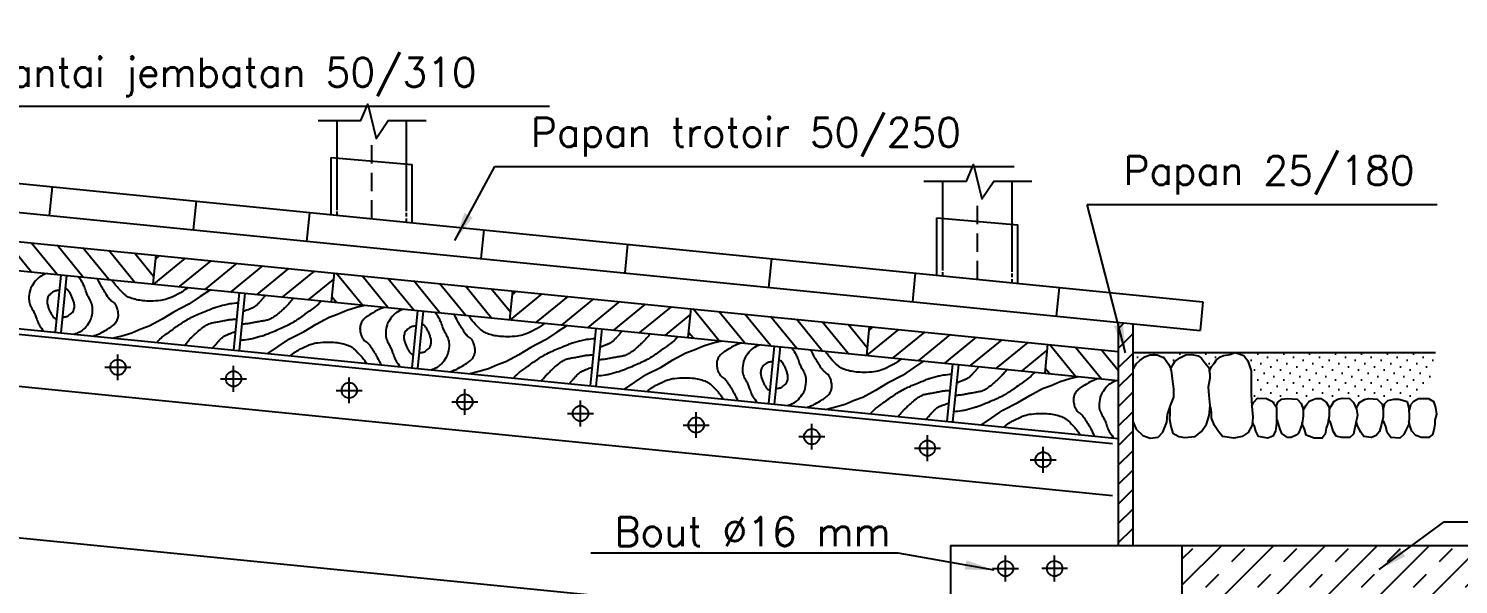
# Model space of a CAD drawing. Header units: metres. Extents: x -50 to 791, y -10 to 584.
# Drawn here: x 219.1 to 342.7, y 55.4 to 103.5 of the extents above; entities that cross this region are included whole.
import ezdxf

# ---------------------------------------------------------------- set-up
doc = ezdxf.new("R2010")
doc.units = ezdxf.units.M
doc.linetypes.add('DASHED2', pattern=[9.525, 6.35, -3.175])
for name, color, linetype in [('ARSIRKAYU', 2, 'CONTINUOUS'), ('ARSIRPASANGAN', 2, 'CONTINUOUS'), ('KAYU', 3, 'CONTINUOUS'), ('PASANGAN', 4, 'CONTINUOUS'), ('UKURAN', 2, 'CONTINUOUS')]:
    doc.layers.add(name, color=color, linetype=linetype)
doc.styles.get("Standard").update_dxf_attribs({"font": 'Simplex.shx'})
doc.dimstyles.get("Standard").update_dxf_attribs({"dimtxt": 0.18, "dimasz": 0.18, "dimexe": 0.18, "dimexo": 0.0625, "dimgap": 0.09, "dimtad": 0, "dimtih": 1, "dimtoh": 1, "dimdec": 4, "dimzin": 0, "dimdsep": 46, "dimtxsty": 'Standard', "dimcen": 0.09, "dimadec": 0, "dimazin": 0, "dimtfac": 1, "dimtdec": 4, "dimtofl": 0, "dimtmove": 0, "dimatfit": 3, "dimfxl": 1, "dimtolj": 1, "dimtzin": 0, "dimarcsym": 0})
pattern_1 = [(45, (-418.8923, -134.54335), (-0.280633, 0.841899), [0, -0.79375])]

msp = doc.modelspace()

# ---------------------------------------------------------------- hatches: boundary and pattern name
at = {"layer": 'ARSIRKAYU'}
h = msp.add_hatch(dxfattribs=at)
h.set_pattern_fill('LINE', color=256, scale=0.5, angle=309.2894069, style=0)
h.set_pattern_definition([(309.2894, (143.0861, -135.253), (1.228657, 1.005265), [])])
h.paths.add_polyline_path([(229.81459, 81.41214), (230.06335, 83.89973), (214.64027, 85.44204), (214.39151, 82.95444)])
h = msp.add_hatch(dxfattribs=at)
h.set_pattern_fill('ANSI31', color=256, scale=0.5, angle=-5.7105931, style=0)
h.set_pattern_definition([(39.2894, (143.0861, -135.253), (-1.005265, 1.228657), [])])
h.paths.add_polyline_path([(245.48642, 82.35742), (230.06335, 83.89973), (229.81459, 81.41214), (245.23766, 79.86983)])
h = msp.add_hatch(dxfattribs=at)
h.set_pattern_fill('LINE', color=256, scale=0.5, angle=309.2894069, style=0)
h.set_pattern_definition([(309.2894, (173.9323, -138.3376), (1.228657, 1.005265), [])])
h.paths.add_polyline_path([(260.66074, 78.32752), (260.9095, 80.81511), (245.48642, 82.35742), (245.23766, 79.86983)])
h = msp.add_hatch(dxfattribs=at)
h.set_pattern_fill('ANSI31', color=256, scale=0.5, angle=-5.7105931, style=0)
h.set_pattern_definition([(39.2894, (173.9323, -138.3376), (-1.005265, 1.228657), [])])
h.paths.add_polyline_path([(276.33258, 79.27281), (260.9095, 80.81511), (260.66074, 78.32752), (276.08382, 76.78521)])
h = msp.add_hatch(dxfattribs=at)
h.set_pattern_fill('LINE', color=256, scale=0.5, angle=309.2894069, style=0)
h.set_pattern_definition([(309.2894, (204.7784, -141.4222), (1.228657, 1.005265), [])])
h.paths.add_polyline_path([(291.50689, 75.24291), (291.75565, 77.7305), (276.33258, 79.27281), (276.08382, 76.78521)])
h = msp.add_hatch(dxfattribs=at)
h.set_pattern_fill('ANSI31', color=256, scale=0.375, style=0)
h.set_pattern_definition([(45, (-811.7942, -916.2256), (-0.841899, 0.841899), [])])
h.paths.add_polyline_path([(313.2904, 58.79165), (314.5404, 58.79165), (314.5404, 77.96449), (313.2904, 78.08949)])
h = msp.add_hatch(dxfattribs=at)
h.set_pattern_fill('ANSI31', color=256, scale=0.5, angle=-5.7105931, style=0)
h.set_pattern_definition([(39.2894, (204.7784, -141.4222), (-1.005265, 1.228657), [])])
h.paths.add_polyline_path([(307.17873, 76.18819), (291.75565, 77.7305), (291.50689, 75.24291), (306.92997, 73.7006)])
at = {"layer": 'ARSIRPASANGAN'}
h = msp.add_hatch(dxfattribs=at)
h.set_pattern_fill('DOTS', color=256, scale=0.5, angle=45, style=0)
h.set_pattern_definition(pattern_1)
h.paths.add_polyline_path([(321.05385, 74.23512), (321.14081, 74.06145), (321.18428, 73.88778), (321.35819, 74.27853), (321.57558, 74.53904), (321.79297, 74.84297), (322.14078, 75.10347), (322.40165, 75.23373), (322.92338, 75.32056), (323.40163, 75.47985), (314.5404, 75.47985), (314.5404, 74.01803), (314.83659, 74.49562), (315.14093, 74.79955), (315.5757, 75.10347), (316.01047, 75.27714), (316.66263, 75.27714), (317.27132, 75.01664), (317.66262, 74.45221), (317.83653, 74.06145), (318.01044, 74.40879), (318.18435, 74.71271), (318.61912, 75.01664), (319.14085, 75.27714), (319.66258, 75.32056), (320.1843, 75.19031), (320.44517, 75.01664), (320.70603, 74.6693)])
h = msp.add_hatch(dxfattribs=at)
h.set_pattern_fill('DOTS', color=256, scale=0.5, angle=45, style=0)
h.set_pattern_definition(pattern_1)
h.paths.add_polyline_path([(333.27099, 71.4998), (333.61881, 71.15246), (333.86313, 70.6238), (334.14053, 71.15246), (334.57531, 71.41296), (334.9666, 71.4998), (335.66224, 71.45638), (336.09701, 71.0222), (336.18397, 70.54461), (336.3242, 71.06562), (336.58506, 71.32613), (337.10679, 71.45638), (337.54156, 71.45638), (338.28068, 71.23929), (338.41111, 70.63144), (338.42842, 70.37209), (338.58502, 70.97879), (338.84588, 71.28271), (339.23718, 71.4998), (339.63188, 71.4998), (339.75891, 71.89056), (339.97629, 72.32474), (340.28063, 72.67208), (340.45454, 73.01942), (340.5415, 73.41018), (340.5415, 74.06145), (340.58498, 74.75613), (340.71541, 75.47985), (323.40163, 75.47985), (324.14074, 75.23373), (324.48856, 74.75613), (324.7929, 73.88778), (324.7929, 72.88917), (324.7929, 71.84714), (324.83638, 70.84853), (325.01029, 71.19587), (325.31463, 71.54322), (326.09722, 71.4998), (326.61895, 71.23929), (326.94611, 70.79007), (327.0972, 71.19587), (327.44502, 71.45638), (327.8798, 71.4998), (328.74934, 71.45638), (329.09716, 71.06562), (329.27107, 70.58802), (329.27107, 70.50119), (329.53194, 70.93537), (329.7928, 71.28271), (330.35801, 71.4998), (330.79278, 71.4998), (331.27103, 71.19587), (331.53189, 70.7617), (331.53189, 70.50119), (331.7058, 70.84853), (331.96667, 71.28271), (332.27101, 71.45638), (332.6623, 71.54322)])
at = {"layer": 'KAYU'}
h = msp.add_hatch(dxfattribs=at)
h.set_pattern_fill('TRANS', color=256, scale=0.5, angle=45, style=0)
h.set_pattern_definition([(45, (-418.8923, -134.5433), (-2.245064, 2.245064), []), (45, (-420.0148, -133.4208), (-2.245064, 2.245064), [1.5875, -1.5875])])
h.paths.add_polyline_path([(388.2904, 51.29165), (388.2904, 58.79165), (318.7904, 58.79165), (318.7904, 51.29165)])

# ---------------------------------------------------------------- linework, layer by layer
at = {"layer": 'ARSIRKAYU'}
for p, q in [((307.362, 76.16986), (309.60083, 73.43351)), ((309.59592, 75.94647), (311.83475, 73.21012)), ((311.82984, 75.72308), (313.2904, 73.93795)), ((306.97366, 74.13754), (307.36691, 73.6569))]:
    msp.add_line(p, q, dxfattribs=at)
for points in [[(220.71788, 82.32181, 0.06378848), (220.14319, 82.09491, 0.083608837), (219.77271, 81.80123, 0.045540808), (219.36754, 81.26007, 0.070929534), (219.19399, 80.86082, 0.071973496), (219.10036, 80.11394, 0.10099542), (219.21816, 79.58787, 0.025748047), (219.4158, 79.20174, -0.03178691), (219.57216, 78.88695, -0.013975663), (219.69203, 78.57744, 0.009744136), (219.86019, 78.13213, 0.045828711), (220.01986, 77.81945, 0.026879954), (220.36595, 77.33206)], [(222.9907, 77.06959, 0.06378848), (223.56539, 77.29649, 0.083608837), (223.93587, 77.59016, 0.045540808), (224.34105, 78.13132, 0.070929534), (224.51459, 78.53057, 0.071973496), (224.60822, 79.27745, 0.10099542), (224.49042, 79.80352, 0.025748047), (224.29278, 80.18965, -0.03178691), (224.13642, 80.50444, -0.013975663), (224.01655, 80.81395, 0.009744136), (223.84839, 81.25927, 0.045828711), (223.68872, 81.57195, 0.026879954), (223.34263, 82.05933)], [(224.66913, 76.90174, 0.01529104), (225.11361, 77.07424, 0.024512912), (225.38154, 77.20359, 0.012467524), (226.01834, 77.57136, 0.02534201), (226.31721, 77.77554, 0.066646882), (226.5987, 78.05574, 0.074859677), (226.77001, 78.36553, 0.075524344), (226.82954, 78.6519, 0.058573077), (226.80591, 79.02746, 0.046204414), (226.69859, 79.41196, 0.066450977), (226.56589, 79.65648, 0.098487276), (226.26524, 79.9335, -0.104277406), (225.98397, 80.19868, -0.009432514), (225.89212, 80.33642, -0.002770775), (225.59099, 80.81275, -0.018627969), (225.33732, 81.25482, -0.013387846), (225.02448, 81.89115)], [(232.85751, 81.10784, -0.018664894), (232.42136, 80.7793, -0.031468309), (232.14429, 80.61118, -0.012748648), (231.40203, 80.24624, -0.029122252), (231.06464, 80.11413, -0.046300172), (230.47097, 79.97984, -0.033094409), (229.62205, 79.92563, -0.024322534), (228.96108, 79.95939, -0.027967397), (228.39236, 80.0486, -0.037122191), (227.86942, 80.20221, -0.051374662), (227.51654, 80.37819, -0.051113076), (227.30634, 80.54382, -0.016068495), (226.71565, 81.15405, -0.038091712), (226.45236, 81.49268, -0.013551276), (226.28231, 81.76536)], [(221.71782, 80.84346, 0.07112432), (221.39055, 80.80703, 0.087556158), (221.1465, 80.69582, 0.056248354), (220.85278, 80.44101, 0.0999648), (220.73867, 80.25259, 0.073450154), (220.67421, 79.9324, 0.076590518), (220.70576, 79.62062, 0.022376324), (220.80278, 79.30529, 0.02430531), (220.91878, 79.02455, 0.023328501), (221.05792, 78.76185, 0.02631247), (221.20378, 78.54228, 0.081592931), (221.27988, 78.46864, 0.039211151), (221.46929, 78.35821)], [(221.99076, 78.54793, 0.07112432), (222.31803, 78.58437, 0.087556158), (222.56208, 78.69557, 0.056248354), (222.8558, 78.95038, 0.0999648), (222.96991, 79.1388, 0.073450154), (223.03437, 79.459, 0.076590518), (223.00282, 79.77078, 0.022376324), (222.9058, 80.08611, 0.02430531), (222.7898, 80.36685, 0.023328501), (222.65066, 80.62954, 0.02631247), (222.5048, 80.84911, 0.081592931), (222.4287, 80.92276, 0.039211151), (222.23929, 81.03318)], [(239.54348, 80.43925, -0.01161999), (239.46045, 80.31929, -0.022597242), (239.41362, 80.26065, -0.000116699), (239.28606, 80.11501, -0.001316031), (239.27471, 80.10213, -0.000038647), (239.25059, 80.0749, -0.000118026), (239.24269, 80.06599, -0.002789472), (239.18872, 80.00581, -0.000826637), (239.00515, 79.80406, -0.003545162), (238.93562, 79.72897, -0.002478075), (238.83486, 79.62276, -0.015263658), (238.76678, 79.55591, -0.014946285), (238.69326, 79.49197, -0.019891441), (238.63315, 79.44663, -0.020327366), (238.57096, 79.40714, -0.010288114), (238.50234, 79.36925, -0.012595548), (238.44493, 79.34089, -0.005809165), (238.32832, 79.28855, -0.009118315), (238.25306, 79.25743, -0.000471347), (238.20781, 79.23972, -0.000744509), (238.17914, 79.22858, -0.00176233), (238.15121, 79.2179, -0.000122596), (237.74922, 79.0658, -0.003794955), (237.72293, 79.05609, -0.000927895), (237.61501, 79.01738)], [(230.15673, 76.35298, -0.012997447), (230.52185, 76.72357, -0.033091182), (230.67818, 76.85543, -0.000991074), (231.38816, 77.37585, -0.002977601), (231.62584, 77.54719, -0.001659014), (232.10215, 77.88388, -0.003309582), (232.34258, 78.05028, -0.022093311), (232.76907, 78.31446, -0.018393394), (233.30525, 78.58928, -0.00617824), (233.73191, 78.78212, -0.004532927), (234.31892, 79.03243, -0.003970056), (234.81079, 79.23235, -0.005467139), (235.17065, 79.37077, -0.020517034), (235.26168, 79.40045, -0.002421362), (236.04339, 79.61625, -0.029890268), (236.47192, 79.70524, -0.018121996), (237.18914, 79.78355)], [(244.398, 79.95379, -0.012997447), (244.03289, 79.58321, -0.033091182), (243.87655, 79.45135, -0.000991074), (243.16657, 78.93093, -0.002977601), (242.92889, 78.75959, -0.001659014), (242.45258, 78.4229, -0.003309582), (242.21215, 78.2565, -0.022093311), (241.78566, 77.99231, -0.018393394), (241.24948, 77.7175, -0.00617824), (240.82282, 77.52466, -0.004532927), (240.23581, 77.27435, -0.003970056), (239.74394, 77.07442, -0.005467139), (239.38408, 76.93601, -0.020517034), (239.29305, 76.90633, -0.002421362), (238.51134, 76.69052, -0.029890268), (238.08282, 76.60154, -0.018121996), (237.3656, 76.52323)], [(241.96637, 80.19696, -0.008435895), (241.86172, 80.04619, -0.020504938), (241.81513, 79.98673, -0.003459548), (241.56634, 79.69879, -0.013722918), (241.50115, 79.62839, -0.009266465), (241.27601, 79.4066, -0.007193444), (240.97674, 79.13061, -0.003458583), (240.90499, 79.06722, -0.001459198), (240.73345, 78.91863, -0.023319225), (240.30785, 78.5854, -0.035029111), (240.00042, 78.39792, -0.026585005), (239.79263, 78.30402, -0.047167509), (239.66882, 78.26883, -0.000665272), (239.47075, 78.23249, -0.000733431), (239.29099, 78.20004, -0.000521819), (238.86902, 78.12496, 0.003440029), (238.80507, 78.11319, 0.000476762), (238.79442, 78.11115, 0.000023444), (238.57791, 78.06934, 0.000466722), (238.39628, 78.03408, -0.000405517), (238.18725, 77.99347, -0.021291095), (238.09817, 77.98014, -0.004670785), (237.68965, 77.94057, -0.019872184), (237.64443, 77.93842, -0.006553739), (237.50719, 77.93916)], [(249.8856, 79.40503, 0.01529104), (249.44112, 79.23254, 0.024512912), (249.17319, 79.10319, 0.012467524), (248.53639, 78.73542, 0.02534201), (248.23752, 78.53124, 0.066646882), (247.95604, 78.25104, 0.074859677), (247.78472, 77.94125, 0.075524344), (247.72519, 77.65487, 0.058573077), (247.74882, 77.27932, 0.046204414), (247.85614, 76.89481, 0.066450977), (247.98884, 76.6503, 0.098487276), (248.28949, 76.37328, -0.104277406), (248.57076, 76.10809, -0.009432514), (248.66261, 75.97036, -0.002770775), (248.96374, 75.49403, -0.018627969), (249.21741, 75.05196, -0.013387846), (249.53025, 74.41563)], [(251.56403, 79.23719, 0.06378848), (250.98934, 79.01029, 0.083608837), (250.61886, 78.71662, 0.045540808), (250.21369, 78.17546, 0.070929534), (250.04014, 77.77621, 0.071973496), (249.94651, 77.02933, 0.10099542), (250.06431, 76.50326, 0.025748047), (250.26195, 76.11713, -0.03178691), (250.41831, 75.80234, -0.013975663), (250.53819, 75.49283, 0.009744136), (250.70634, 75.04751, 0.045828711), (250.86601, 74.73483, 0.026879954), (251.2121, 74.24745)], [(232.58836, 76.10982, -0.008435895), (232.69302, 76.26059, -0.020504938), (232.7396, 76.32005, -0.003459548), (232.98839, 76.60799, -0.013722918), (233.05358, 76.67839, -0.009266465), (233.27873, 76.90018, -0.007193444), (233.57799, 77.17616, -0.003458583), (233.64974, 77.23956, -0.001459198), (233.82128, 77.38814, -0.023319225), (234.24688, 77.72138, -0.035029111), (234.55432, 77.90886, -0.026585005), (234.7621, 78.00275, -0.047167509), (234.88591, 78.03795, -0.000665272), (235.08398, 78.07428, -0.000733431), (235.26374, 78.10674, -0.000521819), (235.68572, 78.18182, 0.003440029), (235.74966, 78.19358, 0.000476762), (235.76031, 78.19563, 0.000023444), (235.97683, 78.23744, 0.000466722), (236.15845, 78.2727, -0.000405517), (236.36748, 78.31331, -0.021291095), (236.45657, 78.32663, -0.004670785), (236.86508, 78.36621, -0.019872184), (236.91031, 78.36835, -0.006553739), (237.04754, 78.36762)], [(252.83691, 75.46332, 0.07112432), (253.16419, 75.49975, 0.087556158), (253.40824, 75.61095, 0.056248354), (253.70195, 75.86576, 0.0999648), (253.81607, 76.05418, 0.073450154), (253.88053, 76.37438, 0.076590518), (253.84897, 76.68616, 0.022376324), (253.75195, 77.00149, 0.02430531), (253.63595, 77.28223, 0.023328501), (253.49681, 77.54493, 0.02631247), (253.35096, 77.76449, 0.081592931), (253.27485, 77.83814, 0.039211151), (253.08544, 77.94857)], [(253.83686, 73.98497, 0.06378848), (254.41154, 74.21187, 0.083608837), (254.78202, 74.50555, 0.045540808), (255.1872, 75.04671, 0.070929534), (255.36074, 75.44595, 0.071973496), (255.45438, 76.19283, 0.10099542), (255.33657, 76.71891, 0.025748047), (255.13893, 77.10504, -0.03178691), (254.98257, 77.41983, -0.013975663), (254.8627, 77.72934, 0.009744136), (254.69455, 78.17465, 0.045828711), (254.53488, 78.48733, 0.026879954), (254.18878, 78.97472)], [(255.51529, 73.81713, 0.01529104), (255.95976, 73.98962, 0.024512912), (256.22769, 74.11897, 0.012467524), (256.8645, 74.48675, 0.02534201), (257.16337, 74.69093, 0.066646882), (257.44485, 74.97112, 0.074859677), (257.61617, 75.28091, 0.075524344), (257.67569, 75.56729, 0.058573077), (257.65207, 75.94284, 0.046204414), (257.54475, 76.32735, 0.066450977), (257.41205, 76.57186, 0.098487276), (257.11139, 76.84888, -0.104277406), (256.83013, 77.11407, -0.009432514), (256.73827, 77.2518, -0.002770775), (256.43715, 77.72813, -0.018627969), (256.18347, 78.17021, -0.013387846), (255.87064, 78.80653)], [(263.70366, 78.02323, -0.018664894), (263.26751, 77.69468, -0.031468309), (262.99044, 77.52657, -0.012748648), (262.24818, 77.16163, -0.029122252), (261.91079, 77.02951, -0.046300172), (261.31713, 76.89522, -0.033094409), (260.4682, 76.84101, -0.024322534), (259.80724, 76.87477, -0.027967397), (259.23851, 76.96398, -0.037122191), (258.71558, 77.1176, -0.051374662), (258.3627, 77.29357, -0.051113076), (258.1525, 77.45921, -0.016068495), (257.5618, 78.06943, -0.038091712), (257.29852, 78.40807, -0.013551276), (257.12847, 78.68075)], [(235.01125, 75.86753, -0.01161999), (235.09428, 75.98749, -0.022597242), (235.14111, 76.04613, -0.000116699), (235.26868, 76.19177, -0.001316031), (235.28003, 76.20465, -0.000038647), (235.30414, 76.23188, -0.000118026), (235.31204, 76.24079, -0.002789472), (235.36601, 76.30097, -0.000826637), (235.54959, 76.50272, -0.003545162), (235.61912, 76.57781, -0.002478075), (235.71987, 76.68402, -0.015263658), (235.78795, 76.75087, -0.014946285), (235.86147, 76.81481, -0.019891441), (235.92158, 76.86014, -0.020327366), (235.98377, 76.89964, -0.010288114), (236.05239, 76.93753, -0.012595548), (236.1098, 76.96588, -0.005809165), (236.22641, 77.01823, -0.009118315), (236.30167, 77.04935, -0.000471347), (236.34692, 77.06706, -0.000744509), (236.3756, 77.07819, -0.00176233), (236.40352, 77.08888, -0.000122596), (236.80551, 77.24098, -0.003794955), (236.83181, 77.25069, -0.000927895), (236.93972, 77.2894)], [(252.56397, 77.75884, 0.07112432), (252.2367, 77.72241, 0.087556158), (251.99265, 77.61121, 0.056248354), (251.69893, 77.3564, 0.0999648), (251.58482, 77.16798, 0.073450154), (251.52036, 76.84778, 0.076590518), (251.55191, 76.536, 0.022376324), (251.64894, 76.22067, 0.02430531), (251.76494, 75.93993, 0.023328501), (251.90407, 75.67724, 0.02631247), (252.04993, 75.45767, 0.081592931), (252.12603, 75.38402, 0.039211151), (252.31545, 75.2736)], [(261.00289, 73.26837, -0.012997447), (261.368, 73.63895, -0.033091182), (261.52434, 73.77081, -0.000991074), (262.23431, 74.29123, -0.002977601), (262.47199, 74.46257, -0.001659014), (262.9483, 74.79927, -0.003309582), (263.18873, 74.96566, -0.022093311), (263.61522, 75.22985, -0.018393394), (264.15141, 75.50466, -0.00617824), (264.57807, 75.6975, -0.004532927), (265.16508, 75.94781, -0.003970056), (265.65695, 76.14774, -0.005467139), (266.01681, 76.28615, -0.020517034), (266.10783, 76.31584, -0.002421362), (266.88954, 76.53164, -0.029890268), (267.31807, 76.62063, -0.018121996), (268.03529, 76.69893)], [(275.24415, 76.86918, -0.012997447), (274.87904, 76.4986, -0.033091182), (274.7227, 76.36673, -0.000991074), (274.01273, 75.84631, -0.002977601), (273.77505, 75.67498, -0.001659014), (273.29874, 75.33828, -0.003309582), (273.0583, 75.17188, -0.022093311), (272.63182, 74.9077, -0.018393394), (272.09563, 74.63288, -0.00617824), (271.66897, 74.44005, -0.004532927), (271.08196, 74.18973, -0.003970056), (270.59009, 73.98981, -0.005467139), (270.23023, 73.8514, -0.020517034), (270.1392, 73.82171, -0.002421362), (269.3575, 73.60591, -0.029890268), (268.92897, 73.51692, -0.018121996), (268.21175, 73.43862)], [(272.81253, 77.11234, -0.008435895), (272.70787, 76.96157, -0.020504938), (272.66128, 76.90212, -0.003459548), (272.41249, 76.61418, -0.013722918), (272.34731, 76.54377, -0.009266465), (272.12216, 76.32199, -0.007193444), (271.8229, 76.046, -0.003458583), (271.75114, 75.9826, -0.001459198), (271.57961, 75.83402, -0.023319225), (271.154, 75.50078, -0.035029111), (270.84657, 75.31331, -0.026585005), (270.63878, 75.21941, -0.047167509), (270.51498, 75.18421, -0.000665272), (270.3169, 75.14788, -0.000733431), (270.13715, 75.11543, -0.000521819), (269.71517, 75.04034, 0.003440029), (269.65123, 75.02858, 0.000476762), (269.64058, 75.02653, 0.000023444), (269.42406, 74.98472, 0.000466722), (269.24244, 74.94946, -0.000405517), (269.03341, 74.90885, -0.021291095), (268.94432, 74.89553, -0.004670785), (268.5358, 74.85596, -0.019872184), (268.49058, 74.85381, -0.006553739), (268.35334, 74.85454)], [(270.38964, 77.35463, -0.01161999), (270.30661, 77.23468, -0.022597242), (270.25977, 77.17604, -0.000116699), (270.13221, 77.0304, -0.001316031), (270.12086, 77.01751, -0.000038647), (270.09674, 76.99029, -0.000118026), (270.08884, 76.98137, -0.002789472), (270.03488, 76.92119, -0.000826637), (269.8513, 76.71944, -0.003545162), (269.78177, 76.64435, -0.002478075), (269.68101, 76.53814, -0.015263658), (269.61293, 76.4713, -0.014946285), (269.53941, 76.40735, -0.019891441), (269.47931, 76.36202, -0.020327366), (269.41711, 76.32253, -0.010288114), (269.34849, 76.28463, -0.012595548), (269.29108, 76.25628, -0.005809165), (269.17447, 76.20393, -0.009118315), (269.09922, 76.17281, -0.000471347), (269.05397, 76.15511, -0.000744509), (269.02529, 76.14397, -0.00176233), (268.99737, 76.13328, -0.000122596), (268.59538, 75.98119, -0.003794955), (268.56908, 75.97147, -0.000927895), (268.46117, 75.93276)], [(241.69722, 75.19893, -0.018664894), (242.13337, 75.52748, -0.031468309), (242.41045, 75.6956, -0.012748648), (243.15271, 76.06053, -0.029122252), (243.49009, 76.19265, -0.046300172), (244.08376, 76.32694, -0.033094409), (244.93269, 76.38115, -0.024322534), (245.59365, 76.34739, -0.027967397), (246.16238, 76.25818, -0.037122191), (246.68531, 76.10457, -0.051374662), (247.03819, 75.92859, -0.051113076), (247.24839, 75.76295, -0.016068495), (247.83908, 75.15273, -0.038091712), (248.10237, 74.81409, -0.013551276), (248.27242, 74.54141)], [(280.73175, 76.32042, 0.01529104), (280.28728, 76.14793, 0.024512912), (280.01935, 76.01857, 0.012467524), (279.38254, 75.6508, 0.02534201), (279.08367, 75.44662, 0.066646882), (278.80219, 75.16642, 0.074859677), (278.63087, 74.85663, 0.075524344), (278.57135, 74.57026, 0.058573077), (278.59497, 74.19471, 0.046204414), (278.70229, 73.8102, 0.066450977), (278.83499, 73.56569, 0.098487276), (279.13565, 73.28866, -0.104277406), (279.41691, 73.02348, -0.009432514), (279.50876, 72.88575, -0.002770775), (279.80989, 72.40942, -0.018627969), (280.06357, 71.96734, -0.013387846), (280.3764, 71.33102)], [(282.41018, 76.15258, 0.06378848), (281.8355, 75.92568, 0.083608837), (281.46502, 75.632, 0.045540808), (281.05984, 75.09084, 0.070929534), (280.8863, 74.69159, 0.071973496), (280.79266, 73.94471, 0.10099542), (280.91046, 73.41864, 0.025748047), (281.1081, 73.03251, -0.03178691), (281.26447, 72.71772, -0.013975663), (281.38434, 72.40821, 0.009744136), (281.55249, 71.9629, 0.045828711), (281.71216, 71.65022, 0.026879954), (282.05826, 71.16283)], [(284.68301, 70.90036, 0.06378848), (285.2577, 71.12726, 0.083608837), (285.62818, 71.42093, 0.045540808), (286.03335, 71.96209, 0.070929534), (286.20689, 72.36134, 0.071973496), (286.30053, 73.10822, 0.10099542), (286.18273, 73.63429, 0.025748047), (285.98509, 74.02042, -0.03178691), (285.82873, 74.33521, -0.013975663), (285.70885, 74.64472, 0.009744136), (285.5407, 75.09003, 0.045828711), (285.38103, 75.40272, 0.026879954), (285.03494, 75.8901)], [(286.36144, 70.73251, 0.01529104), (286.80592, 70.90501, 0.024512912), (287.07385, 71.03436, 0.012467524), (287.71065, 71.40213, 0.02534201), (288.00952, 71.60631, 0.066646882), (288.291, 71.88651, 0.074859677), (288.46232, 72.1963, 0.075524344), (288.52185, 72.48267, 0.058573077), (288.49822, 72.85823, 0.046204414), (288.3909, 73.24273, 0.066450977), (288.2582, 73.48725, 0.098487276), (287.95755, 73.76427, -0.104277406), (287.67628, 74.02945, -0.009432514), (287.58443, 74.16718, -0.002770775), (287.2833, 74.64352, -0.018627969), (287.02962, 75.08559, -0.013387846), (286.71679, 75.72192)], [(294.54982, 74.93861, -0.018664894), (294.11367, 74.61006, -0.031468309), (293.83659, 74.44195, -0.012748648), (293.09433, 74.07701, -0.029122252), (292.75694, 73.9449, -0.046300172), (292.16328, 73.8106, -0.033094409), (291.31435, 73.7564, -0.024322534), (290.65339, 73.79016, -0.027967397), (290.08466, 73.87937, -0.037122191), (289.56173, 74.03298, -0.051374662), (289.20885, 74.20896, -0.051113076), (288.99865, 74.37459, -0.016068495), (288.40795, 74.98481, -0.038091712), (288.14467, 75.32345, -0.013551276), (287.97462, 75.59613)], [(263.43451, 73.02521, -0.008435895), (263.53917, 73.17598, -0.020504938), (263.58576, 73.23543, -0.003459548), (263.83455, 73.52337, -0.013722918), (263.89973, 73.59378, -0.009266465), (264.12488, 73.81556, -0.007193444), (264.42414, 74.09155, -0.003458583), (264.4959, 74.15495, -0.001459198), (264.66743, 74.30353, -0.023319225), (265.09304, 74.63676, -0.035029111), (265.40047, 74.82424, -0.026585005), (265.60826, 74.91814, -0.047167509), (265.73206, 74.95334, -0.000665272), (265.93014, 74.98967, -0.000733431), (266.10989, 75.02212, -0.000521819), (266.53187, 75.09721, 0.003440029), (266.59581, 75.10897, 0.000476762), (266.60646, 75.11102, 0.000023444), (266.82298, 75.15283, 0.000466722), (267.0046, 75.18809, -0.000405517), (267.21363, 75.22869, -0.021291095), (267.30272, 75.24202, -0.004670785), (267.71124, 75.28159, -0.019872184), (267.75646, 75.28374, -0.006553739), (267.8937, 75.283)], [(265.8574, 72.78292, -0.01161999), (265.94043, 72.90287, -0.022597242), (265.98727, 72.96151, -0.000116699), (266.11483, 73.10715, -0.001316031), (266.12618, 73.12003, -0.000038647), (266.1503, 73.14726, -0.000118026), (266.15819, 73.15617, -0.002789472), (266.21216, 73.21635, -0.000826637), (266.39574, 73.41811, -0.003545162), (266.46527, 73.49319, -0.002478075), (266.56603, 73.5994, -0.015263658), (266.63411, 73.66625, -0.014946285), (266.70763, 73.7302, -0.019891441), (266.76773, 73.77553, -0.020327366), (266.82993, 73.81502, -0.010288114), (266.89855, 73.85291, -0.012595548), (266.95596, 73.88127, -0.005809165), (267.07257, 73.93362, -0.009118315), (267.14782, 73.96474, -0.000471347), (267.19307, 73.98244, -0.000744509), (267.22175, 73.99358, -0.00176233), (267.24967, 74.00427, -0.000122596), (267.65166, 74.15636, -0.003794955), (267.67796, 74.16607, -0.000927895), (267.78587, 74.20479)], [(283.41013, 74.67423, 0.07112432), (283.08285, 74.63779, 0.087556158), (282.8388, 74.52659, 0.056248354), (282.54509, 74.27178, 0.0999648), (282.43097, 74.08336, 0.073450154), (282.36651, 73.76317, 0.076590518), (282.39807, 73.45139, 0.022376324), (282.49509, 73.13606, 0.02430531), (282.61109, 72.85532, 0.023328501), (282.75023, 72.59262, 0.02631247), (282.89608, 72.37305, 0.081592931), (282.97218, 72.2994, 0.039211151), (283.1616, 72.18898)], [(283.68307, 72.3787, 0.07112432), (284.01034, 72.41514, 0.087556158), (284.25439, 72.52634, 0.056248354), (284.5481, 72.78115, 0.0999648), (284.66222, 72.96957, 0.073450154), (284.72668, 73.28977, 0.076590518), (284.69513, 73.60155, 0.022376324), (284.5981, 73.91688, 0.02430531), (284.4821, 74.19762, 0.023328501), (284.34296, 74.46031, 0.02631247), (284.19711, 74.67988, 0.081592931), (284.12101, 74.75353, 0.039211151), (283.93159, 74.86395)], [(301.23579, 74.27002, -0.01161999), (301.15276, 74.15006, -0.022597242), (301.10593, 74.09142, -0.000116699), (300.97836, 73.94578, -0.001316031), (300.96701, 73.9329, -0.000038647), (300.9429, 73.90567, -0.000118026), (300.935, 73.89676, -0.002789472), (300.88103, 73.83658, -0.000826637), (300.69745, 73.63483, -0.003545162), (300.62792, 73.55974, -0.002478075), (300.52717, 73.45353, -0.015263658), (300.45909, 73.38668, -0.014946285), (300.38557, 73.32274, -0.019891441), (300.32546, 73.2774, -0.020327366), (300.26326, 73.23791, -0.010288114), (300.19464, 73.20002, -0.012595548), (300.13724, 73.17166, -0.005809165), (300.02063, 73.11931, -0.009118315), (299.94537, 73.08819, -0.000471347), (299.90012, 73.07049, -0.000744509), (299.87144, 73.05935, -0.00176233), (299.84352, 73.04867, -0.000122596), (299.44153, 72.89657, -0.003794955), (299.41523, 72.88686, -0.000927895), (299.30732, 72.84815)], [(272.54338, 72.11432, -0.018664894), (272.97953, 72.44287, -0.031468309), (273.2566, 72.61098, -0.012748648), (273.99886, 72.97592, -0.029122252), (274.33625, 73.10803, -0.046300172), (274.92991, 73.24233, -0.033094409), (275.77884, 73.29653, -0.024322534), (276.4398, 73.26277, -0.027967397), (277.00853, 73.17357, -0.037122191), (277.53146, 73.01995, -0.051374662), (277.88434, 72.84398, -0.051113076), (278.09454, 72.67834, -0.016068495), (278.68524, 72.06812, -0.038091712), (278.94852, 71.72948, -0.013551276), (279.11857, 71.4568)], [(291.84904, 70.18375, -0.012997447), (292.21415, 70.55434, -0.033091182), (292.37049, 70.6862, -0.000991074), (293.08047, 71.20662, -0.002977601), (293.31815, 71.37796, -0.001659014), (293.79446, 71.71465, -0.003309582), (294.03489, 71.88105, -0.022093311), (294.46138, 72.14523, -0.018393394), (294.99756, 72.42005, -0.00617824), (295.42422, 72.61289, -0.004532927), (296.01123, 72.8632, -0.003970056), (296.5031, 73.06312, -0.005467139), (296.86296, 73.20154, -0.020517034), (296.95399, 73.23122, -0.002421362), (297.73569, 73.44702, -0.029890268), (298.16422, 73.53601, -0.018121996), (298.88144, 73.61432)], [(306.09031, 73.78456, -0.012997447), (305.72519, 73.41398, -0.033091182), (305.56885, 73.28212, -0.000991074), (304.85888, 72.7617, -0.002977601), (304.6212, 72.59036, -0.001659014), (304.14489, 72.25367, -0.003309582), (303.90446, 72.08727, -0.022093311), (303.47797, 71.82308, -0.018393394), (302.94179, 71.54827, -0.00617824), (302.51512, 71.35543, -0.004532927), (301.92811, 71.10512, -0.003970056), (301.43625, 70.90519, -0.005467139), (301.07639, 70.76678, -0.020517034), (300.98536, 70.7371, -0.002421362), (300.20365, 70.52129, -0.029890268), (299.77512, 70.43231, -0.018121996), (299.0579, 70.354)], [(303.65868, 74.02773, -0.008435895), (303.55402, 73.87696, -0.020504938), (303.50743, 73.8175, -0.003459548), (303.25865, 73.52956, -0.013722918), (303.19346, 73.45916, -0.009266465), (302.96831, 73.23737, -0.007193444), (302.66905, 72.96138, -0.003458583), (302.5973, 72.89799, -0.001459198), (302.42576, 72.7494, -0.023319225), (302.00016, 72.41617, -0.035029111), (301.69272, 72.22869, -0.026585005), (301.48493, 72.13479, -0.047167509), (301.36113, 72.09959, -0.000665272), (301.16306, 72.06326, -0.000733431), (300.9833, 72.03081, -0.000521819), (300.56132, 71.95573, 0.003440029), (300.49738, 71.94396, 0.000476762), (300.48673, 71.94192, 0.000023444), (300.27021, 71.9001, 0.000466722), (300.08859, 71.86485, -0.000405517), (299.87956, 71.82424, -0.021291095), (299.79047, 71.81091, -0.004670785), (299.38196, 71.77134, -0.019872184), (299.33673, 71.76919, -0.006553739), (299.1995, 71.76993)], [(311.57791, 73.2358, 0.01529104), (311.13343, 73.06331, 0.024512912), (310.8655, 72.93396, 0.012467524), (310.2287, 72.56619, 0.02534201), (309.92982, 72.36201, 0.066646882), (309.64834, 72.08181, 0.074859677), (309.47703, 71.77202, 0.075524344), (309.4175, 71.48564, 0.058573077), (309.44112, 71.11009, 0.046204414), (309.54844, 70.72558, 0.066450977), (309.68115, 70.48107, 0.098487276), (309.9818, 70.20405, -0.104277406), (310.26307, 69.93886, -0.009432514), (310.35492, 69.80113, -0.002770775), (310.65605, 69.3248, -0.018627969), (310.90972, 68.88272, -0.013387846), (311.22255, 68.2464)], [(313.25634, 73.06796, 0.06378848), (312.68165, 72.84106, 0.083608837), (312.31117, 72.54739, 0.045540808), (311.90599, 72.00622, 0.070929534), (311.73245, 71.60698, 0.071973496), (311.63882, 70.8601, 0.10099542), (311.75662, 70.33402, 0.025748047), (311.95426, 69.9479, -0.03178691), (312.11062, 69.63311, -0.013975663), (312.23049, 69.3236, 0.009744136), (312.39865, 68.87828, 0.045828711), (312.55832, 68.5656, 0.026879954), (312.90441, 68.07822)], [(294.28067, 69.94059, -0.008435895), (294.38532, 70.09136, -0.020504938), (294.43191, 70.15082, -0.003459548), (294.6807, 70.43876, -0.013722918), (294.74589, 70.50916, -0.009266465), (294.97103, 70.73094, -0.007193444), (295.2703, 71.00693, -0.003458583), (295.34205, 71.07033, -0.001459198), (295.51359, 71.21891, -0.023319225), (295.93919, 71.55215, -0.035029111), (296.24662, 71.73963, -0.026585005), (296.45441, 71.83352, -0.047167509), (296.57822, 71.86872, -0.000665272), (296.77629, 71.90505, -0.000733431), (296.95605, 71.9375, -0.000521819), (297.37802, 72.01259, 0.003440029), (297.44197, 72.02435, 0.000476762), (297.45262, 72.0264, 0.000023444), (297.66913, 72.06821, 0.000466722), (297.85076, 72.10347, -0.000405517), (298.05979, 72.14408, -0.021291095), (298.14887, 72.1574, -0.004670785), (298.55739, 72.19697, -0.019872184), (298.60261, 72.19912, -0.006553739), (298.73985, 72.19839)], [(296.70355, 69.6983, -0.01161999), (296.78659, 69.81825, -0.022597242), (296.83342, 69.8769, -0.000116699), (296.96098, 70.02254, -0.001316031), (296.97233, 70.03542, -0.000038647), (296.99645, 70.06265, -0.000118026), (297.00435, 70.07156, -0.002789472), (297.05832, 70.13174, -0.000826637), (297.24189, 70.33349, -0.003545162), (297.31142, 70.40858, -0.002478075), (297.41218, 70.51479, -0.015263658), (297.48026, 70.58164, -0.014946285), (297.55378, 70.64558, -0.019891441), (297.61389, 70.69091, -0.020327366), (297.67608, 70.73041, -0.010288114), (297.7447, 70.7683, -0.012595548), (297.80211, 70.79665, -0.005809165), (297.91872, 70.849, -0.009118315), (297.99398, 70.88012, -0.000471347), (298.03923, 70.89783, -0.000744509), (298.0679, 70.90896, -0.00176233), (298.09583, 70.91965, -0.000122596), (298.49782, 71.07174, -0.003794955), (298.52411, 71.08146, -0.000927895), (298.63203, 71.12017)], [(303.38953, 69.0297, -0.018664894), (303.82568, 69.35825, -0.031468309), (304.10275, 69.52637, -0.012748648), (304.84501, 69.8913, -0.029122252), (305.1824, 70.02342, -0.046300172), (305.77607, 70.15771, -0.033094409), (306.62499, 70.21192, -0.024322534), (307.28596, 70.17816, -0.027967397), (307.85468, 70.08895, -0.037122191), (308.37762, 69.93533, -0.051374662), (308.7305, 69.75936, -0.051113076), (308.9407, 69.59372, -0.016068495), (309.53139, 68.9835, -0.038091712), (309.79467, 68.64486, -0.013551276), (309.96473, 68.37218)]]:
    msp.add_lwpolyline(points, format="xyb", dxfattribs=at)
for points in [[(234.79808, 80.91379), (233.90186, 80.31442), (232.92721, 79.65561), (231.64964, 78.99685), (230.61799, 78.37399), (229.49637, 77.76013), (228.7736, 77.49965), (227.98186, 77.15531), (227.13911, 76.90683), (226.38709, 76.72995)], [(239.75665, 75.39299), (240.65287, 75.99236), (241.62752, 76.65116), (242.9051, 77.30993), (243.93674, 77.93279), (245.05836, 78.54664), (245.78113, 78.80713), (246.57288, 79.15147), (247.41562, 79.39995), (248.16764, 79.57683)], [(265.64423, 77.82917), (264.74801, 77.22981), (263.77336, 76.571), (262.49579, 75.91223), (261.46415, 75.28938), (260.34253, 74.67552), (259.61975, 74.41504), (258.82801, 74.0707), (257.98527, 73.82221), (257.23324, 73.64533)], [(270.6028, 72.30838), (271.49902, 72.90774), (272.47368, 73.56655), (273.75125, 74.22531), (274.78289, 74.84817), (275.90451, 75.46203), (276.62728, 75.72251), (277.41903, 76.06685), (278.26177, 76.31534), (279.0138, 76.49221)], [(296.49039, 74.74456), (295.59417, 74.14519), (294.61951, 73.48638), (293.34194, 72.82762), (292.3103, 72.20476), (291.18868, 71.5909), (290.46591, 71.33042), (289.67416, 70.98608), (288.83142, 70.7376), (288.0794, 70.56072)], [(301.44896, 69.22376), (302.34518, 69.82313), (303.31983, 70.48193), (304.5974, 71.1407), (305.62904, 71.76356), (306.75066, 72.37741), (307.47344, 72.6379), (308.26518, 72.98223), (309.10792, 73.23072), (309.85995, 73.4076)]]:
    msp.add_lwpolyline(points, dxfattribs=at)
at = {"layer": 'ARSIRPASANGAN'}
msp.add_lwpolyline([(314.5404, 75.47985), (340.71541, 75.47985)], dxfattribs=at)
at = {"layer": 'KAYU'}
for p, q in [((225.67206, 74.20196), (227.90874, 74.20196)), ((226.7904, 73.08362), (226.7904, 75.3203)), ((236.7904, 72.08362), (236.7904, 74.3203)), ((235.67206, 73.20196), (237.90874, 73.20196)), ((246.7904, 71.08362), (246.7904, 73.3203)), ((245.67206, 72.20196), (247.90874, 72.20196)), ((256.7904, 70.08362), (256.7904, 72.3203)), ((255.67206, 71.20196), (257.90874, 71.20196)), ((266.7904, 69.08362), (266.7904, 71.3203)), ((265.67206, 70.20196), (267.90874, 70.20196)), ((276.7904, 68.08362), (276.7904, 70.3203)), ((286.7904, 67.08362), (286.7904, 69.3203)), ((275.67206, 69.20196), (277.90874, 69.20196)), ((285.67206, 68.20196), (287.90874, 68.20196)), ((296.7904, 66.08362), (296.7904, 68.3203)), ((295.67206, 67.20196), (297.90874, 67.20196)), ((306.7904, 65.08362), (306.7904, 67.3203)), ((305.67206, 66.20196), (307.90874, 66.20196)), ((303.5404, 55.67331), (303.5404, 57.91)), ((307.78699, 55.67331), (307.78699, 57.91)), ((302.42206, 56.79165), (304.65874, 56.79165)), ((308.90533, 56.79165), (306.66865, 56.79165))]:
    msp.add_line(p, q, dxfattribs=at)
for points in [[(84.2904, 103.50196), (320.61173, 79.86983)], [(84.2904, 100.98949), (320.36297, 77.38224)], [(84.2904, 98.47702), (313.2904, 75.57702)], [(84.2904, 95.96455), (313.2904, 73.06455)], [(245.73618, 87.78118), (245.73618, 95.54776)], [(251.73618, 87.78118), (251.73618, 95.54776)], [(245.23618, 87.35738), (245.23618, 92.35738)], [(252.23618, 86.75796), (252.23618, 91.75796)], [(83.7904, 90.50196), (312.7904, 67.60196)], [(84.2904, 90.93962), (313.2904, 68.03962)], [(298.11079, 82.56576), (298.11079, 90.3103)], [(304.11079, 82.56576), (304.11079, 90.3103)], [(221.10801, 89.8202), (220.85925, 87.33261)], [(233.54598, 88.5764), (233.29722, 86.08881)], [(243.36119, 87.57283), (243.11243, 85.08524)], [(297.61079, 82.11992), (297.61079, 87.11992)], [(83.7904, 86.00196), (312.7904, 63.10196)], [(258.42191, 86.08881), (258.17315, 83.60122)], [(304.61079, 81.5205), (304.61079, 86.5205)], [(270.85987, 84.84501), (270.61111, 82.35742)], [(230.06335, 83.89973), (229.81459, 81.41214)], [(283.29784, 83.60122), (283.04908, 81.11362)], [(221.85429, 82.20817), (221.35677, 77.23298)], [(222.35181, 82.15841), (221.85429, 77.18323)], [(245.48642, 82.35742), (245.23766, 79.86983)], [(295.7358, 82.35742), (295.48704, 79.86983)], [(237.27737, 80.66586), (236.77985, 75.69067)], [(237.77489, 80.61611), (237.27737, 75.64092)], [(260.9095, 80.81511), (260.66074, 78.32752)], [(308.17377, 81.11362), (307.92501, 78.62603)], [(252.70044, 79.12355), (252.20292, 74.14836)], [(276.33258, 79.27281), (276.08382, 76.78521)], [(320.61173, 79.86983), (320.36297, 77.38224)], [(253.19796, 79.0738), (252.70044, 74.09861)], [(313.2904, 78.08949), (313.2904, 58.79165)], [(314.5404, 77.96449), (314.5404, 58.79165)], [(268.12352, 77.58124), (267.626, 72.60606)], [(268.62104, 77.53149), (268.12352, 72.5563)], [(291.75565, 77.7305), (291.50689, 75.24291)], [(283.5466, 76.03893), (283.04908, 71.06375)], [(284.04411, 75.98918), (283.5466, 71.014)], [(307.17873, 76.18819), (306.92997, 73.7006)], [(298.96967, 74.49663), (298.47215, 69.52144)], [(299.46719, 74.44688), (298.96967, 69.47169)], [(94.0404, 71.87484), (298.80199, 51.39868)], [(298.7904, 58.79165), (318.7904, 58.79165)], [(298.7904, 58.79165), (298.7904, 38.79165)], [(313.2904, 58.79165), (314.5404, 58.79165)], [(318.7904, 58.79165), (318.7904, 38.79165)]]:
    msp.add_lwpolyline(points, dxfattribs=at)
at = {"layer": 'KAYU', "linetype": 'DASHED2', "ltscale": 0.25, "flags": 128}
for points in [[(248.73618, 87.05738), (248.73618, 93.68985)], [(301.11079, 81.81992), (301.11079, 88.45238)]]:
    msp.add_lwpolyline(points, dxfattribs=at)
at = {"layer": 'KAYU', "linetype": 'DASHED2', "ltscale": 0.05}
for points in [[(245.73618, 87.35738), (245.73618, 87.78118)], [(251.73618, 86.75738), (251.73618, 87.78118)], [(298.11079, 82.11992), (298.11079, 82.56576)], [(304.11079, 81.51992), (304.11079, 82.56576)]]:
    msp.add_lwpolyline(points, dxfattribs=at)
at = {"layer": 'KAYU'}
for centre in [(226.7904, 74.20196), (236.7904, 73.20196), (246.7904, 72.20196), (256.7904, 71.20196), (266.7904, 70.20196), (276.7904, 69.20196), (286.7904, 68.20196), (296.7904, 67.20196), (306.7904, 66.20196), (303.5404, 56.79165), (307.78699, 56.79165)]:
    msp.add_circle(centre, 0.6643, dxfattribs=at)
at = {"layer": 'PASANGAN'}
for points in [[(314.5404, 74.01803), (314.83659, 74.49562), (315.14093, 74.79955), (315.5757, 75.10347), (316.01047, 75.27714), (316.66263, 75.27714), (317.27132, 75.01664), (317.66262, 74.45221), (317.83653, 74.06145), (318.01044, 74.40879), (318.18435, 74.71271), (318.61912, 75.01664), (319.14085, 75.27714), (319.66258, 75.32056), (320.1843, 75.19031), (320.44517, 75.01664), (320.70603, 74.6693), (321.05385, 74.23512), (321.14081, 74.06145), (321.18428, 73.88778), (321.35819, 74.27853), (321.57558, 74.53904), (321.79297, 74.84297), (322.14078, 75.10347), (322.40165, 75.23373), (322.92338, 75.32056), (323.40163, 75.47985)], [(323.40163, 75.47985), (324.14074, 75.23373), (324.48856, 74.75613), (324.7929, 73.88778), (324.7929, 72.88917), (324.7929, 71.84714), (324.83638, 70.84853), (324.92333, 69.89334), (324.87986, 69.19866), (324.53204, 68.54739), (324.01031, 68.20005), (323.27119, 68.0698), (322.31469, 68.20005), (321.96687, 68.63423), (321.61906, 69.15524), (321.35819, 69.8065), (321.35819, 70.32752), (321.31471, 70.54461), (321.22776, 70.89195)], [(314.5404, 69.50258), (314.83659, 68.85132), (315.40179, 68.28688), (316.05395, 68.0698), (316.74959, 68.15663), (317.14089, 68.59081), (317.48871, 69.45916), (317.53219, 70.11043), (317.79305, 70.89195), (318.09739, 71.63005), (318.09739, 72.32474), (317.96696, 73.19309), (317.88001, 73.93119), (317.83653, 74.06145)], [(317.74957, 70.7617), (317.74957, 70.19727), (317.7061, 69.71967), (317.83653, 69.0684), (318.01044, 68.50397), (318.53217, 68.20005), (319.01042, 68.11321), (319.92344, 68.20005), (320.48865, 68.63423), (320.92342, 69.28549), (321.14081, 70.02359), (321.22776, 70.89195), (321.14081, 71.76031), (321.09733, 72.49841), (321.22776, 73.27993), (321.22776, 73.58385), (321.18428, 73.88778)], [(324.83638, 70.84853), (325.01029, 71.19587), (325.31463, 71.54322), (326.09722, 71.4998), (326.61895, 71.23929), (326.96677, 70.7617), (326.96677, 70.02359), (326.96677, 69.37233), (326.87981, 68.67764), (326.66243, 68.24347), (326.22765, 68.0698), (325.40158, 68.20005), (325.1842, 68.67764), (325.05377, 69.11182), (324.89627, 69.46086)], [(326.94611, 70.79007), (327.0972, 71.19587), (327.44502, 71.45638), (327.8798, 71.4998), (328.74934, 71.45638), (329.09716, 71.06562), (329.27107, 70.58802), (329.27107, 69.98018), (329.18412, 69.32891), (329.01021, 68.85132), (328.87978, 68.50397), (328.66239, 68.3303), (328.22762, 68.11321), (327.92328, 68.11321), (327.44502, 68.46055), (327.27112, 68.89473), (327.05372, 69.58942), (326.96677, 69.71967)], [(329.27107, 70.50119), (329.53194, 70.93537), (329.7928, 71.28271), (330.35801, 71.4998), (330.79278, 71.4998), (331.27103, 71.19587), (331.53189, 70.7617), (331.53189, 69.98018), (331.40146, 69.32891), (331.27103, 68.93815), (331.18408, 68.41714), (330.92321, 68.0698), (330.22757, 68.0698), (329.53194, 68.3303), (329.4015, 68.85132), (329.2276, 69.24207), (329.20197, 69.46258)], [(331.53189, 70.50119), (331.7058, 70.84853), (331.96667, 71.28271), (332.27101, 71.45638), (332.6623, 71.54322), (333.27099, 71.4998), (333.61881, 71.15246), (333.87967, 70.58802), (333.96662, 70.06701), (333.83619, 69.37233), (333.70576, 68.85132), (333.61881, 68.41714), (333.31446, 68.11321), (332.61883, 68.11321), (332.14058, 68.24347), (331.87971, 68.67764), (331.66233, 69.37233), (331.48006, 69.72134)], [(333.86313, 70.6238), (334.14053, 71.15246), (334.57531, 71.41296), (334.9666, 71.4998), (335.66224, 71.45638), (336.09701, 71.0222), (336.18397, 70.54461), (336.18397, 69.89334), (336.05354, 69.28549), (335.87963, 68.63423), (335.57529, 68.28688), (335.18399, 68.11321), (334.53183, 68.20005), (334.27097, 68.59081), (334.0101, 69.0684), (333.8613, 69.50603)], [(336.18397, 70.54461), (336.3242, 71.06562), (336.58506, 71.32613), (337.10679, 71.45638), (337.54156, 71.45638), (338.28068, 71.23929), (338.41111, 70.63144), (338.45459, 69.98018), (338.41111, 69.28549), (338.19372, 68.8079), (337.97634, 68.37372), (337.62852, 68.0698), (336.84593, 68.11321), (336.54158, 68.54739), (336.41115, 69.0684), (336.28072, 69.41575), (336.12905, 69.63739)], [(338.42842, 70.37209), (338.58502, 70.97879), (338.84588, 71.28271), (339.23718, 71.4998), (340.10673, 71.4998), (340.5415, 71.23929), (340.71541, 70.71828), (340.80236, 70.15385), (340.67193, 69.63284), (340.67193, 69.24207), (340.58498, 68.76448), (340.45454, 68.37372), (340.1502, 68.11321), (339.49804, 68.11321), (339.01979, 68.28688), (338.67197, 68.67764), (338.49806, 69.15524), (338.45459, 69.41575), (338.41111, 69.546)], [(313.2904, 58.79165), (388.2904, 58.79165)]]:
    msp.add_lwpolyline(points, dxfattribs=at)
at = {"layer": 'UKURAN'}
for points in [[(244.09435, 95.54776), (247.78976, 95.54776), (248.40567, 96.97289), (249.12422, 94.0001), (250.15073, 95.54776), (253.43554, 95.54776)], [(245.23618, 92.35738), (252.23618, 91.75796)], [(296.46896, 90.3103), (300.16438, 90.3103), (300.78028, 91.73542), (301.49884, 88.76264), (302.52534, 90.3103), (305.81016, 90.3103)], [(297.61079, 87.11992), (304.61079, 86.5205)]]:
    msp.add_lwpolyline(points, dxfattribs=at)

# ---------------------------------------------------------------- texts
at = {"layer": 'UKURAN', "char_height": 2.5}
for s, insert, attachment_point in [('\\A1;Papan lantai jembatan 50/310', (204.45764, 99.3082), 4), ('\\A1;Papan trotoir 50/250', (262.51123, 94.10962), 4), ('\\A1;Papan 25/180', (313.73155, 90.80573), 4), ('\\A1;Bout %%c16 mm', (293.62283, 59.98979), 6)]:
    msp.add_mtext(s, dxfattribs=dict(at, insert=insert, attachment_point=attachment_point))

# ---------------------------------------------------------------- leaders
at = {"layer": 'UKURAN', "annotation_type": 0, "has_hookline": 1}
for points, hookline_direction, text_width in [([(201.33253, 85.51917), (201.33264, 96.77844), (203.83264, 96.77844)], 0, 59.64286), ([(255.92834, 85.15858), (259.38623, 91.57986), (261.88623, 91.57986)], 0, 41.78571), ([(313.92675, 75.46114), (310.60655, 88.27596), (313.10655, 88.27596)], 0, 27.14286), ([(335.83559, 56.7028), (341.46875, 60.8202), (343.96875, 60.8202)], 0, 83.21429), ([(302.55276, 56.66037), (294.24783, 58.11479)], 1, 25.95238)]:
    msp.add_leader(points, dimstyle='Standard', override={"dimtxt": 2.5, "dimasz": 2.5, "dimexe": 1.25, "dimexo": 0.625, "dimgap": 0.625, "dimtad": 1, "dimtih": 0, "dimtoh": 0, "dimzin": 8, "dimcen": 2.5, "dimtofl": 1}, dxfattribs=dict(at, hookline_direction=hookline_direction, text_width=text_width))

doc.saveas('drawing.dxf')
